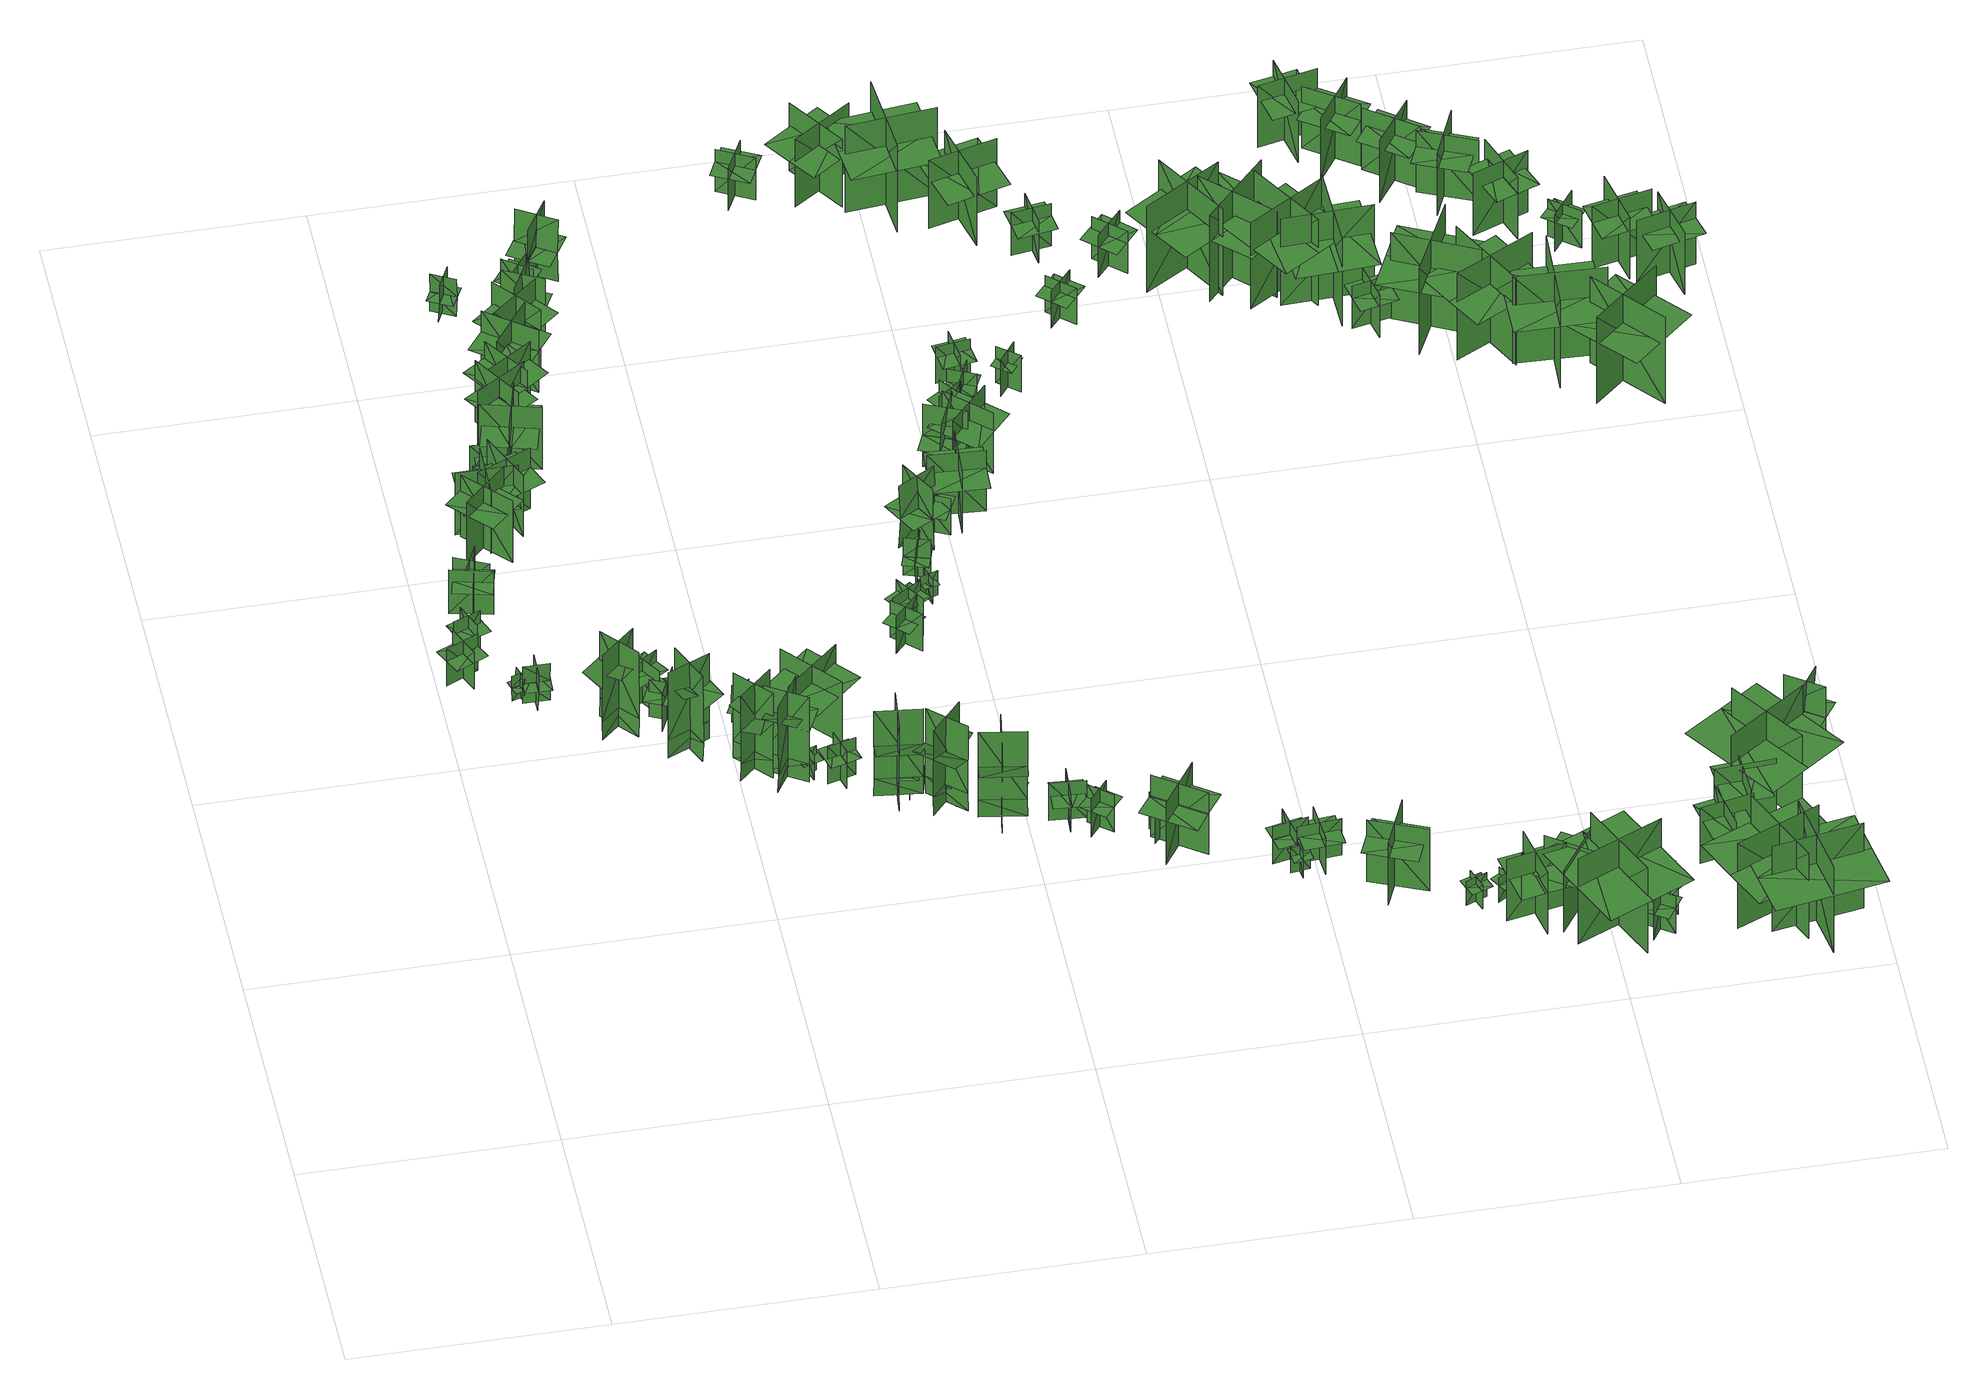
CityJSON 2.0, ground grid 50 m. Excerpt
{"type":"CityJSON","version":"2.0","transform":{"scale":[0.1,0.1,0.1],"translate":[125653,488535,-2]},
"CityObjects":{
"tree1":{"type":"SolitaryVegetationObject","geometry":[{"type":"MultiSurface","lod":"1","boundaries":[[[0,1,2]],[[0,2,3]],[[4,5,6]],[[4,6,7]],[[8,9,10]],[[8,10,11]],[[8,9,12]],[[8,12,13]]]}]},
"tree2":{"type":"SolitaryVegetationObject","geometry":[{"type":"MultiSurface","lod":"1","boundaries":[[[14,15,16]],[[14,16,17]],[[18,19,20]],[[18,20,21]],[[22,23,24]],[[22,24,25]],[[22,26,27]],[[22,27,23]]]}]},
"tree3":{"type":"SolitaryVegetationObject","geometry":[{"type":"MultiSurface","lod":"1","boundaries":[[[28,29,30]],[[28,30,31]],[[32,33,34]],[[32,34,35]],[[36,37,33]],[[36,33,32]],[[38,39,29]],[[38,29,28]],[[28,29,40]],[[28,40,41]],[[28,42,43]],[[28,43,29]]]}]},
"tree4":{"type":"SolitaryVegetationObject","geometry":[{"type":"MultiSurface","lod":"1","boundaries":[[[44,45,46]],[[44,46,47]],[[48,49,50]],[[48,50,51]],[[52,53,49]],[[52,49,48]],[[54,55,45]],[[54,45,44]],[[44,45,56]],[[44,56,57]],[[44,58,59]],[[44,59,45]]]}]},
"tree5":{"type":"SolitaryVegetationObject","geometry":[{"type":"MultiSurface","lod":"1","boundaries":[[[60,61,62]],[[60,62,63]],[[64,65,66]],[[64,66,67]],[[68,69,70]],[[68,70,71]],[[68,72,73]],[[68,73,69]]]}]},
"tree6":{"type":"SolitaryVegetationObject","geometry":[{"type":"MultiSurface","lod":"1","boundaries":[[[74,75,76]],[[74,76,77]],[[78,79,80]],[[78,80,81]],[[82,83,84]],[[82,84,85]],[[82,85,86]],[[82,86,87]]]}]},
"tree7":{"type":"SolitaryVegetationObject","geometry":[{"type":"MultiSurface","lod":"1","boundaries":[[[88,89,90]],[[88,90,91]],[[92,93,94]],[[92,94,95]],[[96,97,93]],[[96,93,92]],[[98,99,89]],[[98,89,88]],[[100,101,102]],[[100,102,103]],[[104,105,106]],[[104,106,107]]]}]},
"tree8":{"type":"SolitaryVegetationObject","geometry":[{"type":"MultiSurface","lod":"1","boundaries":[[[108,109,110]],[[108,110,111]],[[112,113,114]],[[112,114,115]],[[116,117,118]],[[116,118,119]],[[116,120,121]],[[116,121,117]]]}]},
"tree9":{"type":"SolitaryVegetationObject","geometry":[{"type":"MultiSurface","lod":"1","boundaries":[[[122,123,124]],[[122,124,125]],[[126,127,128]],[[126,128,129]],[[130,131,132]],[[130,132,133]],[[130,131,134]],[[130,134,135]]]}]},
"tree10":{"type":"SolitaryVegetationObject","geometry":[{"type":"MultiSurface","lod":"1","boundaries":[[[136,137,138]],[[136,138,139]],[[140,141,142]],[[140,142,143]],[[144,145,146]],[[144,146,147]],[[144,148,149]],[[144,149,145]]]}]},
"tree11":{"type":"SolitaryVegetationObject","geometry":[{"type":"MultiSurface","lod":"1","boundaries":[[[150,151,152]],[[150,152,153]],[[154,155,156]],[[154,156,157]],[[158,159,160]],[[158,160,161]],[[158,161,162]],[[158,162,163]]]}]},
"tree12":{"type":"SolitaryVegetationObject","geometry":[{"type":"MultiSurface","lod":"1","boundaries":[[[164,165,166]],[[164,166,167]],[[168,169,170]],[[168,170,171]],[[172,173,174]],[[172,174,175]],[[172,175,176]],[[172,176,177]]]}]},
"tree13":{"type":"SolitaryVegetationObject","geometry":[{"type":"MultiSurface","lod":"1","boundaries":[[[178,179,180]],[[178,180,181]],[[182,183,184]],[[182,184,185]],[[186,187,188]],[[186,188,189]],[[186,189,190]],[[186,190,191]]]}]},
"tree14":{"type":"SolitaryVegetationObject","geometry":[{"type":"MultiSurface","lod":"1","boundaries":[[[192,193,194]],[[192,194,195]],[[196,197,198]],[[196,198,199]],[[200,201,202]],[[200,202,203]],[[200,203,204]],[[200,204,205]]]}]},
"tree15":{"type":"SolitaryVegetationObject","geometry":[{"type":"MultiSurface","lod":"1","boundaries":[[[206,207,208]],[[206,208,209]],[[210,211,212]],[[210,212,213]],[[214,215,211]],[[214,211,210]],[[216,217,207]],[[216,207,206]],[[218,219,220]],[[218,220,221]],[[222,223,224]],[[222,224,225]]]}]},
"tree16":{"type":"SolitaryVegetationObject","geometry":[{"type":"MultiSurface","lod":"1","boundaries":[[[226,227,228]],[[226,228,229]],[[230,231,232]],[[230,232,233]],[[234,235,236]],[[234,236,237]],[[234,235,238]],[[234,238,239]]]}]},
"tree17":{"type":"SolitaryVegetationObject","geometry":[{"type":"MultiSurface","lod":"1","boundaries":[[[240,241,242]],[[240,242,243]],[[244,245,246]],[[244,246,247]],[[248,249,250]],[[248,250,251]],[[248,251,252]],[[248,252,253]]]}]},
"tree18":{"type":"SolitaryVegetationObject","geometry":[{"type":"MultiSurface","lod":"1","boundaries":[[[254,255,256]],[[254,256,257]],[[258,259,260]],[[258,260,261]],[[262,263,259]],[[262,259,258]],[[264,265,255]],[[264,255,254]],[[266,267,268]],[[266,268,269]],[[270,271,272]],[[270,272,273]]]}]},
"tree19":{"type":"SolitaryVegetationObject","geometry":[{"type":"MultiSurface","lod":"1","boundaries":[[[274,275,276]],[[274,276,277]],[[278,279,280]],[[278,280,281]],[[282,283,284]],[[282,284,285]],[[282,285,286]],[[282,286,287]]]}]},
"tree20":{"type":"SolitaryVegetationObject","geometry":[{"type":"MultiSurface","lod":"1","boundaries":[[[288,289,290]],[[288,290,291]],[[292,293,294]],[[292,294,295]],[[296,297,293]],[[296,293,292]],[[298,299,289]],[[298,289,288]],[[288,289,300]],[[288,300,301]],[[288,302,303]],[[288,303,289]]]}]},
"tree21":{"type":"SolitaryVegetationObject","geometry":[{"type":"MultiSurface","lod":"1","boundaries":[[[304,305,306]],[[304,306,307]],[[308,309,310]],[[308,310,311]],[[312,313,309]],[[312,309,308]],[[314,315,305]],[[314,305,304]],[[304,305,316]],[[304,316,317]],[[304,318,319]],[[304,319,305]]]}]},
"tree22":{"type":"SolitaryVegetationObject","geometry":[{"type":"MultiSurface","lod":"1","boundaries":[[[320,321,322]],[[320,322,323]],[[324,325,326]],[[324,326,327]],[[328,329,325]],[[328,325,324]],[[330,331,321]],[[330,321,320]],[[332,333,334]],[[332,334,335]],[[336,337,338]],[[336,338,339]]]}]},
"tree23":{"type":"SolitaryVegetationObject","geometry":[{"type":"MultiSurface","lod":"1","boundaries":[[[340,341,342]],[[340,342,343]],[[344,345,346]],[[344,346,347]],[[348,349,350]],[[348,350,351]],[[348,351,352]],[[348,352,353]]]}]},
"tree24":{"type":"SolitaryVegetationObject","geometry":[{"type":"MultiSurface","lod":"1","boundaries":[[[354,355,356]],[[354,356,357]],[[358,359,360]],[[358,360,361]],[[362,363,364]],[[362,364,365]],[[362,363,366]],[[362,366,367]]]}]},
"tree25":{"type":"SolitaryVegetationObject","geometry":[{"type":"MultiSurface","lod":"1","boundaries":[[[368,369,370]],[[368,370,371]],[[372,373,374]],[[372,374,375]],[[376,377,378]],[[376,378,379]],[[376,380,381]],[[376,381,377]]]}]},
"tree26":{"type":"SolitaryVegetationObject","geometry":[{"type":"MultiSurface","lod":"1","boundaries":[[[382,383,384]],[[382,384,385]],[[386,387,388]],[[386,388,389]],[[390,391,392]],[[390,392,393]],[[390,391,394]],[[390,394,395]]]}]},
"tree27":{"type":"SolitaryVegetationObject","geometry":[{"type":"MultiSurface","lod":"1","boundaries":[[[396,397,398]],[[396,398,399]],[[400,401,402]],[[400,402,403]],[[404,405,406]],[[404,406,407]],[[404,408,409]],[[404,409,405]]]}]},
"tree28":{"type":"SolitaryVegetationObject","geometry":[{"type":"MultiSurface","lod":"1","boundaries":[[[410,411,412]],[[410,412,413]],[[414,415,416]],[[414,416,417]],[[418,419,420]],[[418,420,421]],[[418,421,422]],[[418,422,423]]]}]},
"tree29":{"type":"SolitaryVegetationObject","geometry":[{"type":"MultiSurface","lod":"1","boundaries":[[[424,425,426]],[[424,426,427]],[[428,429,430]],[[428,430,431]],[[432,433,429]],[[432,429,428]],[[434,435,425]],[[434,425,424]],[[424,425,436]],[[424,436,437]],[[424,438,439]],[[424,439,425]]]}]},
"tree30":{"type":"SolitaryVegetationObject","geometry":[{"type":"MultiSurface","lod":"1","boundaries":[[[440,441,442]],[[440,442,443]],[[444,445,446]],[[444,446,447]],[[448,449,450]],[[448,450,451]],[[448,451,452]],[[448,452,453]]]}]},
"tree31":{"type":"SolitaryVegetationObject","geometry":[{"type":"MultiSurface","lod":"1","boundaries":[[[454,455,456]],[[454,456,457]],[[458,459,460]],[[458,460,461]],[[462,463,459]],[[462,459,458]],[[464,465,455]],[[464,455,454]],[[466,467,468]],[[466,468,469]],[[470,471,472]],[[470,472,473]]]}]},
"tree32":{"type":"SolitaryVegetationObject","geometry":[{"type":"MultiSurface","lod":"1","boundaries":[[[474,475,476]],[[474,476,477]],[[478,479,480]],[[478,480,481]],[[482,483,484]],[[482,484,485]],[[482,485,486]],[[482,486,487]]]}]},
"tree33":{"type":"SolitaryVegetationObject","geometry":[{"type":"MultiSurface","lod":"1","boundaries":[[[488,489,490]],[[488,490,491]],[[492,493,494]],[[492,494,495]],[[496,497,493]],[[496,493,492]],[[498,499,489]],[[498,489,488]],[[488,489,500]],[[488,500,501]],[[488,502,503]],[[488,503,489]]]}]},
"tree34":{"type":"SolitaryVegetationObject","geometry":[{"type":"MultiSurface","lod":"1","boundaries":[[[504,505,506]],[[504,506,507]],[[508,509,510]],[[508,510,511]],[[512,513,509]],[[512,509,508]],[[514,515,505]],[[514,505,504]],[[516,517,518]],[[516,518,519]],[[520,521,522]],[[520,522,523]]]}]},
"tree35":{"type":"SolitaryVegetationObject","geometry":[{"type":"MultiSurface","lod":"1","boundaries":[[[524,525,526]],[[524,526,527]],[[528,529,530]],[[528,530,531]],[[532,533,534]],[[532,534,535]],[[532,535,536]],[[532,536,537]]]}]},
"tree36":{"type":"SolitaryVegetationObject","geometry":[{"type":"MultiSurface","lod":"1","boundaries":[[[538,539,540]],[[538,540,541]],[[542,543,544]],[[542,544,545]],[[546,547,543]],[[546,543,542]],[[548,549,539]],[[548,539,538]],[[550,551,552]],[[550,552,553]],[[554,555,556]],[[554,556,557]]]}]},
"tree37":{"type":"SolitaryVegetationObject","geometry":[{"type":"MultiSurface","lod":"1","boundaries":[[[558,559,560]],[[558,560,561]],[[562,563,564]],[[562,564,565]],[[566,567,568]],[[566,568,569]],[[566,569,570]],[[566,570,571]]]}]},
"tree38":{"type":"SolitaryVegetationObject","geometry":[{"type":"MultiSurface","lod":"1","boundaries":[[[572,573,574]],[[572,574,575]],[[576,577,578]],[[576,578,579]],[[580,581,582]],[[580,582,583]],[[580,583,584]],[[580,584,585]]]}]},
"tree39":{"type":"SolitaryVegetationObject","geometry":[{"type":"MultiSurface","lod":"1","boundaries":[[[586,587,588]],[[586,588,589]],[[590,591,592]],[[590,592,593]],[[594,595,596]],[[594,596,597]],[[594,598,599]],[[594,599,595]]]}]},
"tree40":{"type":"SolitaryVegetationObject","geometry":[{"type":"MultiSurface","lod":"1","boundaries":[[[600,601,602]],[[600,602,603]],[[604,605,606]],[[604,606,607]],[[608,609,610]],[[608,610,611]],[[608,609,612]],[[608,612,613]]]}]},
"tree41":{"type":"SolitaryVegetationObject","geometry":[{"type":"MultiSurface","lod":"1","boundaries":[[[614,615,616]],[[614,616,617]],[[618,619,620]],[[618,620,621]],[[622,623,624]],[[622,624,625]],[[622,625,626]],[[622,626,627]]]}]},
"tree42":{"type":"SolitaryVegetationObject","geometry":[{"type":"MultiSurface","lod":"1","boundaries":[[[628,629,630]],[[628,630,631]],[[632,633,634]],[[632,634,635]],[[636,637,638]],[[636,638,639]],[[636,640,641]],[[636,641,637]]]}]},
"tree43":{"type":"SolitaryVegetationObject","geometry":[{"type":"MultiSurface","lod":"1","boundaries":[[[642,643,644]],[[642,644,645]],[[646,647,648]],[[646,648,649]],[[650,651,647]],[[650,647,646]],[[652,653,643]],[[652,643,642]],[[642,643,654]],[[642,654,655]],[[642,656,657]],[[642,657,643]]]}]},
"tree44":{"type":"SolitaryVegetationObject","geometry":[{"type":"MultiSurface","lod":"1","boundaries":[[[658,659,660]],[[658,660,661]],[[662,663,664]],[[662,664,665]],[[666,667,663]],[[666,663,662]],[[668,669,659]],[[668,659,658]],[[658,659,670]],[[658,670,671]],[[658,672,673]],[[658,673,659]]]}]},
"tree45":{"type":"SolitaryVegetationObject","geometry":[{"type":"MultiSurface","lod":"1","boundaries":[[[674,675,676]],[[674,676,677]],[[678,679,680]],[[678,680,681]],[[682,683,684]],[[682,684,685]],[[682,685,686]],[[682,686,687]]]}]},
"tree46":{"type":"SolitaryVegetationObject","geometry":[{"type":"MultiSurface","lod":"1","boundaries":[[[688,689,690]],[[688,690,691]],[[692,693,694]],[[692,694,695]],[[696,697,698]],[[696,698,699]],[[696,699,700]],[[696,700,701]]]}]},
"tree47":{"type":"SolitaryVegetationObject","geometry":[{"type":"MultiSurface","lod":"1","boundaries":[[[702,703,704]],[[702,704,705]],[[706,707,708]],[[706,708,709]],[[710,711,712]],[[710,712,713]],[[710,711,714]],[[710,714,715]]]}]},
"tree48":{"type":"SolitaryVegetationObject","geometry":[{"type":"MultiSurface","lod":"1","boundaries":[[[716,717,718]],[[716,718,719]],[[720,721,722]],[[720,722,723]],[[724,725,726]],[[724,726,727]],[[724,728,729]],[[724,729,725]]]}]},
"tree49":{"type":"SolitaryVegetationObject","geometry":[{"type":"MultiSurface","lod":"1","boundaries":[[[730,731,732]],[[730,732,733]],[[734,735,736]],[[734,736,737]],[[738,739,740]],[[738,740,741]],[[738,741,742]],[[738,742,743]]]}]},
"tree50":{"type":"SolitaryVegetationObject","geometry":[{"type":"MultiSurface","lod":"1","boundaries":[[[744,745,746]],[[744,746,747]],[[748,749,750]],[[748,750,751]],[[752,753,754]],[[752,754,755]],[[752,755,756]],[[752,756,757]]]}]},
"tree51":{"type":"SolitaryVegetationObject","geometry":[{"type":"MultiSurface","lod":"1","boundaries":[[[758,759,760]],[[758,760,761]],[[762,763,764]],[[762,764,765]],[[766,767,763]],[[766,763,762]],[[768,769,759]],[[768,759,758]],[[758,759,770]],[[758,770,771]],[[758,772,773]],[[758,773,759]]]}]},
"tree52":{"type":"SolitaryVegetationObject","geometry":[{"type":"MultiSurface","lod":"1","boundaries":[[[774,775,776]],[[774,776,777]],[[778,779,780]],[[778,780,781]],[[782,783,784]],[[782,784,785]],[[782,786,787]],[[782,787,783]]]}]},
"tree53":{"type":"SolitaryVegetationObject","geometry":[{"type":"MultiSurface","lod":"1","boundaries":[[[788,789,790]],[[788,790,791]],[[792,793,794]],[[792,794,795]],[[796,797,798]],[[796,798,799]],[[796,799,800]],[[796,800,801]]]}]},
"tree54":{"type":"SolitaryVegetationObject","geometry":[{"type":"MultiSurface","lod":"1","boundaries":[[[802,803,804]],[[802,804,805]],[[806,807,808]],[[806,808,809]],[[810,811,812]],[[810,812,813]],[[810,814,815]],[[810,815,811]]]}]},
"tree55":{"type":"SolitaryVegetationObject","geometry":[{"type":"MultiSurface","lod":"1","boundaries":[[[816,817,818]],[[816,818,819]],[[820,821,822]],[[820,822,823]],[[824,825,826]],[[824,826,827]],[[824,825,828]],[[824,828,829]]]}]},
"tree56":{"type":"SolitaryVegetationObject","geometry":[{"type":"MultiSurface","lod":"1","boundaries":[[[830,831,832]],[[830,832,833]],[[834,835,836]],[[834,836,837]],[[838,839,840]],[[838,840,841]],[[838,842,843]],[[838,843,839]]]}]},
"tree57":{"type":"SolitaryVegetationObject","geometry":[{"type":"MultiSurface","lod":"1","boundaries":[[[844,845,846]],[[844,846,847]],[[848,849,850]],[[848,850,851]],[[852,853,854]],[[852,854,855]],[[852,856,857]],[[852,857,853]]]}]},
"tree58":{"type":"SolitaryVegetationObject","geometry":[{"type":"MultiSurface","lod":"1","boundaries":[[[858,859,860]],[[858,860,861]],[[862,863,864]],[[862,864,865]],[[866,867,868]],[[866,868,869]],[[866,869,870]],[[866,870,871]]]}]},
"tree59":{"type":"SolitaryVegetationObject","geometry":[{"type":"MultiSurface","lod":"1","boundaries":[[[872,873,874]],[[872,874,875]],[[876,877,878]],[[876,878,879]],[[880,881,882]],[[880,882,883]],[[880,883,884]],[[880,884,885]]]}]},
"tree60":{"type":"SolitaryVegetationObject","geometry":[{"type":"MultiSurface","lod":"1","boundaries":[[[886,887,888]],[[886,888,889]],[[890,891,892]],[[890,892,893]],[[894,895,896]],[[894,896,897]],[[894,897,898]],[[894,898,899]]]}]},
"tree61":{"type":"SolitaryVegetationObject","geometry":[{"type":"MultiSurface","lod":"1","boundaries":[[[900,901,902]],[[900,902,903]],[[904,905,906]],[[904,906,907]],[[908,909,910]],[[908,910,911]],[[908,911,912]],[[908,912,913]]]}]},
"tree62":{"type":"SolitaryVegetationObject","geometry":[{"type":"MultiSurface","lod":"1","boundaries":[[[914,915,916]],[[914,916,917]],[[918,919,920]],[[918,920,921]],[[922,923,924]],[[922,924,925]],[[922,925,926]],[[922,926,927]]]}]},
"tree63":{"type":"SolitaryVegetationObject","geometry":[{"type":"MultiSurface","lod":"1","boundaries":[[[928,929,930]],[[928,930,931]],[[932,933,934]],[[932,934,935]],[[936,937,938]],[[936,938,939]],[[936,940,941]],[[936,941,937]]]}]},
"tree64":{"type":"SolitaryVegetationObject","geometry":[{"type":"MultiSurface","lod":"1","boundaries":[[[942,943,944]],[[942,944,945]],[[946,947,948]],[[946,948,949]],[[950,951,952]],[[950,952,953]],[[950,953,954]],[[950,954,955]]]}]},
"tree65":{"type":"SolitaryVegetationObject","geometry":[{"type":"MultiSurface","lod":"1","boundaries":[[[956,957,958]],[[956,958,959]],[[960,961,962]],[[960,962,963]],[[964,965,966]],[[964,966,967]],[[964,967,968]],[[964,968,969]]]}]},
"tree66":{"type":"SolitaryVegetationObject","geometry":[{"type":"MultiSurface","lod":"1","boundaries":[[[970,971,972]],[[970,972,973]],[[974,975,976]],[[974,976,977]],[[978,979,980]],[[978,980,981]],[[978,981,982]],[[978,982,983]]]}]},
"tree67":{"type":"SolitaryVegetationObject","geometry":[{"type":"MultiSurface","lod":"1","boundaries":[[[984,985,986]],[[984,986,987]],[[988,989,990]],[[988,990,991]],[[992,993,994]],[[992,994,995]],[[992,995,996]],[[992,996,997]]]}]},
"tree68":{"type":"SolitaryVegetationObject","geometry":[{"type":"MultiSurface","lod":"1","boundaries":[[[998,999,1000]],[[998,1000,1001]],[[1002,1003,1004]],[[1002,1004,1005]],[[1006,1007,1008]],[[1006,1008,1009]],[[1006,1009,1010]],[[1006,1010,1011]]]}]},
"tree69":{"type":"SolitaryVegetationObject","geometry":[{"type":"MultiSurface","lod":"1","boundaries":[[[1012,1013,1014]],[[1012,1014,1015]],[[1016,1017,1018]],[[1016,1018,1019]],[[1020,1021,1022]],[[1020,1022,1023]],[[1020,1023,1024]],[[1020,1024,1025]]]}]},
"tree70":{"type":"SolitaryVegetationObject","geometry":[{"type":"MultiSurface","lod":"1","boundaries":[[[1026,1027,1028]],[[1026,1028,1029]],[[1030,1031,1032]],[[1030,1032,1033]],[[1034,1035,1036]],[[1034,1036,1037]],[[1034,1035,1038]],[[1034,1038,1039]]]}]},
"tree71":{"type":"SolitaryVegetationObject","geometry":[{"type":"MultiSurface","lod":"1","boundaries":[[[1040,1041,1042]],[[1040,1042,1043]],[[1044,1045,1046]],[[1044,1046,1047]],[[1048,1049,1050]],[[1048,1050,1051]],[[1048,1051,1052]],[[1048,1052,1053]]]}]},
"tree72":{"type":"SolitaryVegetationObject","geometry":[{"type":"MultiSurface","lod":"1","boundaries":[[[1054,1055,1056]],[[1054,1056,1057]],[[1058,1059,1060]],[[1058,1060,1061]],[[1062,1063,1064]],[[1062,1064,1065]],[[1062,1066,1067]],[[1062,1067,1063]]]}]},
"tree73":{"type":"SolitaryVegetationObject","geometry":[{"type":"MultiSurface","lod":"1","boundaries":[[[1068,1069,1070]],[[1068,1070,1071]],[[1072,1073,1074]],[[1072,1074,1075]],[[1076,1077,1078]],[[1076,1078,1079]],[[1076,1079,1080]],[[1076,1080,1081]]]}]},
"tree74":{"type":"SolitaryVegetationObject","geometry":[{"type":"MultiSurface","lod":"1","boundaries":[[[1082,1083,1084]],[[1082,1084,1085]],[[1086,1087,1088]],[[1086,1088,1089]],[[1090,1091,1092]],[[1090,1092,1093]],[[1090,1093,1094]],[[1090,1094,1095]]]}]},
"tree75":{"type":"SolitaryVegetationObject","geometry":[{"type":"MultiSurface","lod":"1","boundaries":[[[1096,1097,1098]],[[1096,1098,1099]],[[1100,1101,1102]],[[1100,1102,1103]],[[1104,1105,1106]],[[1104,1106,1107]],[[1104,1108,1109]],[[1104,1109,1105]]]}]},
"tree76":{"type":"SolitaryVegetationObject","geometry":[{"type":"MultiSurface","lod":"1","boundaries":[[[1110,1111,1112]],[[1110,1112,1113]],[[1114,1115,1116]],[[1114,1116,1117]],[[1118,1119,1120]],[[1118,1120,1121]],[[1118,1122,1123]],[[1118,1123,1119]]]}]},
"tree77":{"type":"SolitaryVegetationObject","geometry":[{"type":"MultiSurface","lod":"1","boundaries":[[[1124,1125,1126]],[[1124,1126,1127]],[[1128,1129,1130]],[[1128,1130,1131]],[[1132,1133,1134]],[[1132,1134,1135]],[[1132,1135,1136]],[[1132,1136,1137]]]}]},
"tree78":{"type":"SolitaryVegetationObject","geometry":[{"type":"MultiSurface","lod":"1","boundaries":[[[1138,1139,1140]],[[1138,1140,1141]],[[1142,1143,1144]],[[1142,1144,1145]],[[1146,1147,1148]],[[1146,1148,1149]],[[1146,1149,1150]],[[1146,1150,1151]]]}]},
"tree79":{"type":"SolitaryVegetationObject","geometry":[{"type":"MultiSurface","lod":"1","boundaries":[[[1152,1153,1154]],[[1152,1154,1155]],[[1156,1157,1158]],[[1156,1158,1159]],[[1160,1161,1162]],[[1160,1162,1163]],[[1160,1163,1164]],[[1160,1164,1165]]]}]},
"tree80":{"type":"SolitaryVegetationObject","geometry":[{"type":"MultiSurface","lod":"1","boundaries":[[[1166,1167,1168]],[[1166,1168,1169]],[[1170,1171,1172]],[[1170,1172,1173]],[[1174,1175,1176]],[[1174,1176,1177]],[[1174,1178,1179]],[[1174,1179,1175]]]}]},
"tree81":{"type":"SolitaryVegetationObject","geometry":[{"type":"MultiSurface","lod":"1","boundaries":[[[1180,1181,1182]],[[1180,1182,1183]],[[1184,1185,1186]],[[1184,1186,1187]],[[1188,1189,1190]],[[1188,1190,1191]],[[1188,1191,1192]],[[1188,1192,1193]]]}]},
"tree82":{"type":"SolitaryVegetationObject","geometry":[{"type":"MultiSurface","lod":"1","boundaries":[[[1194,1195,1196]],[[1194,1196,1197]],[[1198,1199,1200]],[[1198,1200,1201]],[[1202,1203,1204]],[[1202,1204,1205]],[[1202,1205,1206]],[[1202,1206,1207]]]}]},
"tree83":{"type":"SolitaryVegetationObject","geometry":[{"type":"MultiSurface","lod":"1","boundaries":[[[1208,1209,1210]],[[1208,1210,1211]],[[1212,1213,1214]],[[1212,1214,1215]],[[1216,1217,1218]],[[1216,1218,1219]],[[1216,1219,1220]],[[1216,1220,1221]]]}]},
"tree84":{"type":"SolitaryVegetationObject","geometry":[{"type":"MultiSurface","lod":"1","boundaries":[[[1222,1223,1224]],[[1222,1224,1225]],[[1226,1227,1228]],[[1226,1228,1229]],[[1230,1231,1232]],[[1230,1232,1233]],[[1230,1234,1235]],[[1230,1235,1231]]]}]},
"tree85":{"type":"SolitaryVegetationObject","geometry":[{"type":"MultiSurface","lod":"1","boundaries":[[[1236,1237,1238]],[[1236,1238,1239]],[[1240,1241,1242]],[[1240,1242,1243]],[[1244,1245,1246]],[[1244,1246,1247]],[[1244,1247,1248]],[[1244,1248,1249]]]}]},
"tree86":{"type":"SolitaryVegetationObject","geometry":[{"type":"MultiSurface","lod":"1","boundaries":[[[1250,1251,1252]],[[1250,1252,1253]],[[1254,1255,1256]],[[1254,1256,1257]],[[1258,1259,1260]],[[1258,1260,1261]],[[1258,1261,1262]],[[1258,1262,1263]]]}]},
"tree87":{"type":"SolitaryVegetationObject","geometry":[{"type":"MultiSurface","lod":"1","boundaries":[[[1264,1265,1266]],[[1264,1266,1267]],[[1268,1269,1270]],[[1268,1270,1271]],[[1272,1273,1274]],[[1272,1274,1275]],[[1272,1276,1277]],[[1272,1277,1273]]]}]},
"tree88":{"type":"SolitaryVegetationObject","geometry":[{"type":"MultiSurface","lod":"1","boundaries":[[[1278,1279,1280]],[[1278,1280,1281]],[[1282,1283,1284]],[[1282,1284,1285]],[[1286,1287,1283]],[[1286,1283,1282]],[[1288,1289,1279]],[[1288,1279,1278]],[[1290,1291,1292]],[[1290,1292,1293]],[[1294,1295,1296]],[[1294,1296,1297]]]}]},
"tree89":{"type":"SolitaryVegetationObject","geometry":[{"type":"MultiSurface","lod":"1","boundaries":[[[1298,1299,1300]],[[1298,1300,1301]],[[1302,1303,1304]],[[1302,1304,1305]],[[1306,1307,1308]],[[1306,1308,1309]],[[1306,1310,1311]],[[1306,1311,1307]]]}]},
"tree90":{"type":"SolitaryVegetationObject","geometry":[{"type":"MultiSurface","lod":"1","boundaries":[[[1312,1313,1314]],[[1312,1314,1315]],[[1316,1317,1318]],[[1316,1318,1319]],[[1320,1321,1322]],[[1320,1322,1323]],[[1320,1323,1324]],[[1320,1324,1325]]]}]},
"tree91":{"type":"SolitaryVegetationObject","geometry":[{"type":"MultiSurface","lod":"1","boundaries":[[[1326,1327,1328]],[[1326,1328,1329]],[[1330,1331,1332]],[[1330,1332,1333]],[[1334,1335,1336]],[[1334,1336,1337]],[[1334,1338,1339]],[[1334,1339,1335]]]}]},
"tree92":{"type":"SolitaryVegetationObject","geometry":[{"type":"MultiSurface","lod":"1","boundaries":[[[1340,1341,1342]],[[1340,1342,1343]],[[1344,1345,1346]],[[1344,1346,1347]],[[1348,1349,1350]],[[1348,1350,1351]],[[1348,1351,1352]],[[1348,1352,1353]]]}]},
"tree93":{"type":"SolitaryVegetationObject","geometry":[{"type":"MultiSurface","lod":"1","boundaries":[[[1354,1355,1356]],[[1354,1356,1357]],[[1358,1359,1360]],[[1358,1360,1361]],[[1362,1363,1359]],[[1362,1359,1358]],[[1364,1365,1355]],[[1364,1355,1354]],[[1354,1355,1366]],[[1354,1366,1367]],[[1354,1368,1369]],[[1354,1369,1355]]]}]},
"tree94":{"type":"SolitaryVegetationObject","geometry":[{"type":"MultiSurface","lod":"1","boundaries":[[[1370,1371,1372]],[[1370,1372,1373]],[[1374,1375,1376]],[[1374,1376,1377]],[[1378,1379,1380]],[[1378,1380,1381]],[[1378,1382,1383]],[[1378,1383,1379]]]}]},
"tree95":{"type":"SolitaryVegetationObject","geometry":[{"type":"MultiSurface","lod":"1","boundaries":[[[1384,1385,1386]],[[1384,1386,1387]],[[1388,1389,1390]],[[1388,1390,1391]],[[1392,1393,1394]],[[1392,1394,1395]],[[1392,1395,1396]],[[1392,1396,1397]]]}]},
"tree96":{"type":"SolitaryVegetationObject","geometry":[{"type":"MultiSurface","lod":"1","boundaries":[[[1398,1399,1400]],[[1398,1400,1401]],[[1402,1403,1404]],[[1402,1404,1405]],[[1406,1407,1408]],[[1406,1408,1409]],[[1406,1410,1411]],[[1406,1411,1407]]]}]},
"tree97":{"type":"SolitaryVegetationObject","geometry":[{"type":"MultiSurface","lod":"1","boundaries":[[[1412,1413,1414]],[[1412,1414,1415]],[[1416,1417,1418]],[[1416,1418,1419]],[[1420,1421,1422]],[[1420,1422,1423]],[[1420,1423,1424]],[[1420,1424,1425]]]}]},
"tree98":{"type":"SolitaryVegetationObject","geometry":[{"type":"MultiSurface","lod":"1","boundaries":[[[1426,1427,1428]],[[1426,1428,1429]],[[1430,1431,1432]],[[1430,1432,1433]],[[1434,1435,1436]],[[1434,1436,1437]],[[1434,1438,1439]],[[1434,1439,1435]]]}]},
"tree99":{"type":"SolitaryVegetationObject","geometry":[{"type":"MultiSurface","lod":"1","boundaries":[[[1440,1441,1442]],[[1440,1442,1443]],[[1444,1445,1446]],[[1444,1446,1447]],[[1448,1449,1450]],[[1448,1450,1451]],[[1448,1452,1453]],[[1448,1453,1449]]]}]},
"tree100":{"type":"SolitaryVegetationObject","geometry":[{"type":"MultiSurface","lod":"1","boundaries":[[[1454,1455,1456]],[[1454,1456,1457]],[[1458,1459,1460]],[[1458,1460,1461]],[[1462,1463,1464]],[[1462,1464,1465]],[[1462,1466,1467]],[[1462,1467,1463]]]}]},
"tree101":{"type":"SolitaryVegetationObject","geometry":[{"type":"MultiSurface","lod":"1","boundaries":[[[1468,1469,1470]],[[1468,1470,1471]],[[1472,1473,1474]],[[1472,1474,1475]],[[1476,1477,1478]],[[1476,1478,1479]],[[1476,1480,1481]],[[1476,1481,1477]]]}]}
},
"vertices":[
[79,1236,23],[15,1207,23],[15,1207,117],[79,1236,117],[35,1253,23],[63,1189,23],[63,1189,117],[35,1253,117],[78,1238,86],[14,1209,86],[29,1177,86],[93,1206,86],[2,1235,86],[67,1264,86],
[41,1271,26],[94,1292,26],[94,1292,121],[41,1271,121],[81,1254,26],[60,1307,26],[60,1307,121],[81,1254,121],[81,1254,90],[60,1307,90],[31,1295,90],[53,1242,90],[110,1265,90],[89,1318,90],
[124,1141,59],[157,1151,59],[151,1168,59],[119,1158,59],[135,1162,59],[145,1130,59],[147,1130,90],[137,1163,90],[137,1163,28],[147,1130,28],[125,1140,28],[157,1150,28],[157,1151,90],[124,1141,90],[130,1125,59],[162,1135,59],
[169,1157,75],[168,1106,75],[194,1105,75],[196,1156,75],[194,1132,75],[143,1133,75],[143,1130,121],[194,1129,121],[194,1129,28],[143,1130,28],[167,1157,28],[166,1106,28],[168,1106,121],[169,1157,121],[144,1158,75],[142,1107,75],
[55,1395,24],[135,1376,24],[135,1376,134],[55,1395,134],[90,1339,24],[108,1420,24],[108,1420,134],[90,1339,134],[62,1393,106],[135,1376,106],[143,1408,106],[69,1425,106],[54,1361,106],[128,1344,106],
[71,1440,28],[134,1410,28],[134,1410,121],[71,1440,121],[86,1398,28],[86,1398,121],[116,1461,121],[116,1461,28],[86,1398,91],[113,1386,91],[136,1436,91],[110,1449,91],[84,1461,91],[60,1410,91],
[268,1008,73],[336,1068,73],[337,1067,243],[269,1007,243],[337,1004,73],[277,1072,73],[276,1071,243],[336,1003,243],[336,1003,28],[276,1071,28],[269,1007,28],[337,1067,28],[269,1008,156],[337,1068,156],[306,1102,172],[238,1042,172],[328,1059,183],[277,1014,183],[300,988,192],[350,1034,192],
[196,1508,22],[115,1594,22],[115,1594,178],[196,1508,178],[198,1601,22],[112,1520,22],[112,1520,178],[198,1601,178],[189,1515,138],[115,1594,138],[81,1562,138],[155,1483,138],[223,1547,138],[149,1626,138],
[163,1656,22],[162,1538,22],[162,1538,179],[163,1656,179],[106,1599,22],[224,1599,22],[224,1599,179],[106,1599,179],[159,1656,126],[159,1538,126],[218,1538,126],[218,1656,126],[111,1538,126],[111,1656,126],
[320,1069,26],[389,1113,26],[389,1113,136],[320,1069,136],[384,1055,26],[339,1125,26],[339,1125,136],[384,1055,136],[326,1073,107],[389,1113,107],[372,1141,107],[308,1100,107],[343,1045,107],[407,1086,107],
[221,1675,26],[152,1671,26],[152,1671,119],[221,1675,119],[188,1705,26],[188,1705,119],[192,1635,119],[192,1635,26],[188,1705,90],[159,1703,90],[162,1647,90],[191,1649,90],[220,1651,90],[217,1706,90],
[227,1569,25],[180,1676,25],[180,1676,180],[227,1569,180],[254,1639,25],[254,1639,180],[147,1592,180],[147,1592,25],[254,1639,131],[234,1683,131],[149,1646,131],[169,1601,131],[188,1557,131],[273,1594,131],
[227,1724,26],[157,1727,26],[157,1727,119],[227,1724,119],[197,1757,26],[197,1757,119],[194,1687,119],[194,1687,26],[197,1757,89],[168,1758,89],[165,1703,89],[194,1701,89],[223,1700,89],[226,1756,89],
[433,1023,26],[365,1055,26],[365,1055,120],[433,1023,120],[413,1079,26],[381,1011,26],[381,1011,120],[413,1079,120],[431,1030,90],[446,1061,90],[377,1093,90],[363,1061,90],[348,1029,90],[417,998,90],
[404,1002,72],[441,919,72],[439,918,243],[403,1002,243],[379,938,73],[462,975,73],[462,975,243],[379,939,243],[379,939,27],[462,975,27],[403,1002,27],[439,918,27],[403,1002,155],[440,919,155],[482,937,172],[446,1020,172],[435,930,182],[407,992,182],[376,978,192],[403,916,192],
[226,1699,24],[256,1813,24],[256,1813,181],[226,1699,181],[295,1739,24],[182,1769,24],[182,1769,181],[295,1739,181],[230,1698,128],[260,1812,128],[203,1827,128],[173,1713,128],[306,1799,128],[276,1686,128],
[187,1803,26],[285,1865,26],[285,1865,181],[187,1803,181],[260,1787,26],[260,1787,181],[198,1885,181],[198,1885,26],[260,1787,132],[301,1812,132],[251,1891,132],[210,1865,132],[169,1839,132],[219,1761,132],
[565,915,70],[499,854,70],[498,855,240],[564,916,240],[496,918,70],[558,852,70],[559,852,240],[497,919,240],[497,919,25],[559,852,25],[564,916,25],[498,855,25],[564,916,153],[498,854,153],[529,820,170],[596,882,170],[507,863,180],[556,909,180],[533,934,189],[483,888,189],
[215,1859,23],[307,1920,23],[307,1920,177],[215,1859,177],[287,1844,23],[225,1936,23],[225,1936,177],[287,1844,177],[287,1844,134],[333,1875,134],[271,1967,134],[225,1936,134],[179,1905,134],[241,1813,134],
[522,978,71],[546,1024,71],[522,1036,71],[499,990,71],[511,1012,71],[556,988,71],[558,991,117],[512,1014,117],[512,1014,24],[558,991,24],[524,977,24],[548,1023,24],[546,1024,117],[522,978,117],[545,967,71],[569,1012,71],
[206,2204,71],[183,2158,71],[206,2146,71],[230,2192,71],[218,2170,71],[172,2193,71],[171,2191,118],[216,2168,118],[216,2168,24],[171,2191,24],[204,2205,24],[181,2159,24],[183,2158,118],[206,2204,118],[183,2215,71],[160,2170,71],
[545,879,69],[622,831,69],[622,830,239],[545,878,239],[561,812,69],[608,889,69],[608,890,239],[560,813,239],[560,813,24],[608,890,24],[545,878,24],[622,830,24],[545,878,152],[622,830,152],[646,870,168],[569,917,168],[611,837,179],[553,872,179],[535,843,188],[593,808,188],
[538,942,23],[601,964,23],[601,964,115],[538,942,115],[578,923,23],[556,985,23],[556,985,115],[578,923,115],[578,923,89],[609,934,89],[587,997,89],[556,985,89],[524,974,89],[547,912,89],
[328,1943,22],[234,2014,22],[234,2014,179],[328,1943,179],[317,2022,22],[246,1928,22],[246,1928,179],[317,2022,179],[330,1946,127],[237,2017,127],[201,1970,127],[295,1899,127],[265,2055,127],[359,1984,127],
[605,847,23],[641,860,23],[641,860,86],[605,847,86],[632,835,23],[619,870,23],[619,870,86],[632,835,86],[632,835,65],[619,870,65],[600,864,65],[612,828,65],[651,841,65],[639,877,65],
[347,2079,22],[256,2004,22],[256,2004,179],[347,2079,179],[267,2086,22],[342,1996,22],[342,1996,179],[267,2086,179],[344,2082,127],[254,2007,127],[291,1961,127],[382,2036,127],[223,2043,127],[314,2118,127],
[709,833,25],[654,818,25],[654,818,119],[709,833,119],[671,854,25],[686,799,25],[686,799,119],[671,854,119],[671,854,89],[686,799,89],[716,808,89],[701,863,89],[641,846,89],[656,791,89],
[605,1024,28],[700,917,28],[700,917,183],[605,1024,183],[600,922,28],[707,1017,28],[707,1017,183],[600,922,183],[605,926,140],[646,879,140],[744,967,140],[703,1014,140],[661,1060,140],[563,972,140],
[365,2075,102],[289,2114,102],[269,2075,103],[344,2036,103],[309,2056,102],[348,2131,102],[344,2134,180],[304,2059,180],[304,2059,24],[344,2134,24],[366,2078,24],[291,2117,24],[289,2114,180],[365,2075,180],[385,2113,102],[309,2152,102],
[360,2168,25],[307,2207,25],[307,2207,117],[360,2168,117],[354,2211,25],[314,2158,25],[314,2158,117],[354,2211,117],[354,2211,91],[327,2231,91],[288,2178,91],[314,2158,91],[341,2138,91],[381,2192,91],
[821,756,72],[731,766,72],[731,768,242],[821,758,242],[778,810,72],[768,720,72],[769,720,242],[779,810,242],[779,810,27],[769,720,27],[821,758,27],[731,768,27],[821,757,155],[731,767,155],[726,721,172],[816,711,172],[743,766,182],[811,759,182],[815,793,191],[747,800,191],
[802,790,29],[794,744,29],[794,744,91],[802,790,91],[778,773,29],[778,773,91],[824,765,91],[824,765,29],[778,773,71],[775,754,71],[811,748,71],[814,767,71],[818,786,71],[781,792,71],
[357,2206,103],[402,2278,103],[364,2301,103],[320,2229,103],[343,2263,103],[415,2218,103],[418,2223,181],[345,2267,181],[345,2267,25],[418,2223,25],[360,2204,25],[405,2276,25],[402,2278,181],[357,2206,181],[394,2183,103],[439,2256,103],
[893,695,73],[825,756,73],[826,757,243],[894,696,243],[889,764,73],[829,697,73],[829,696,243],[890,763,243],[890,763,28],[829,696,28],[894,696,28],[826,757,28],[893,696,156],[826,757,156],[795,723,172],[862,662,172],[835,749,183],[886,703,183],[909,729,192],[858,774,192],
[877,748,28],[875,712,28],[875,712,90],[877,748,90],[859,732,28],[859,732,90],[895,730,90],[895,730,28],[860,732,70],[859,717,70],[888,716,70],[889,731,70],[890,746,70],[861,747,70],
[998,662,72],[909,676,72],[909,678,242],[999,663,242],[959,717,72],[944,628,72],[945,628,242],[959,717,242],[959,717,27],[945,628,27],[999,663,27],[909,678,27],[999,662,155],[909,677,155],[902,631,172],[991,617,172],[921,675,182],[989,665,182],[994,699,191],[927,709,191],
[959,705,29],[997,682,29],[997,682,90],[959,705,90],[966,676,29],[989,714,29],[989,714,90],[966,676,90],[966,676,73],[985,665,73],[1008,703,73],[989,714,73],[970,726,73],[947,688,73],
[840,1177,28],[891,1129,28],[891,1129,121],[840,1177,121],[842,1132,28],[842,1132,121],[890,1183,121],[890,1183,28],[842,1132,91],[863,1112,91],[901,1153,91],[880,1173,91],[859,1193,91],[821,1152,91],
[845,1181,27],[904,1220,27],[904,1220,121],[845,1181,121],[900,1170,27],[861,1229,27],[861,1229,121],[900,1170,121],[850,1185,96],[904,1220,96],[889,1243,96],[835,1208,96],[865,1161,96],[920,1197,96],
[1069,606,28],[1073,677,28],[1073,677,122],[1069,606,122],[1105,638,28],[1034,643,28],[1034,643,122],[1105,638,122],[1071,606,90],[1075,677,90],[1040,679,90],[1036,608,90],[1104,675,90],[1099,604,90],
[911,1258,30],[946,1268,30],[946,1268,92],[911,1258,92],[932,1246,30],[932,1246,92],[922,1281,92],[922,1281,30],[931,1248,72],[946,1251,72],[938,1279,72],[924,1275,72],[909,1272,72],[917,1244,72],
[1103,586,28],[1140,630,28],[1140,630,123],[1103,586,123],[1147,590,28],[1103,626,28],[1103,626,123],[1147,590,123],[1147,590,92],[1103,626,92],[1083,602,92],[1127,566,92],[1167,614,92],[1123,650,92],
[894,1333,77],[942,1318,77],[950,1343,78],[902,1359,78],[925,1350,77],[909,1302,77],[912,1301,124],[928,1349,124],[928,1349,31],[912,1301,31],[893,1332,31],[942,1316,31],[942,1318,124],[894,1333,124],[886,1309,78],[934,1293,78],
[959,1388,106],[917,1462,106],[879,1440,106],[920,1366,106],[902,1402,106],[976,1444,106],[973,1448,184],[899,1407,184],[899,1407,28],[973,1448,28],[962,1389,28],[920,1463,28],[917,1462,184],[959,1388,184],[996,1408,106],[955,1483,106],
[958,1408,28],[986,1468,28],[986,1468,121],[958,1408,121],[1000,1423,28],[940,1451,28],[940,1451,121],[1000,1423,121],[1000,1423,95],[1014,1453,95],[954,1481,95],[940,1451,95],[925,1421,95],[985,1393,95],
[1253,551,29],[1212,586,29],[1212,586,122],[1253,551,122],[1250,587,29],[1250,587,122],[1215,546,122],[1215,546,29],[1249,585,92],[1232,600,92],[1204,567,92],[1221,552,92],[1238,538,92],[1266,571,92],
[1211,569,25],[1307,502,25],[1307,502,182],[1211,569,182],[1225,491,25],[1292,587,25],[1292,587,182],[1225,491,182],[1209,566,130],[1305,499,130],[1339,547,130],[1242,615,130],[1278,460,130],[1181,527,130],
[1005,1549,29],[995,1512,29],[995,1512,92],[1005,1549,92],[980,1535,29],[1016,1524,29],[1016,1524,92],[980,1535,92],[980,1535,71],[1016,1524,71],[1022,1544,71],[985,1555,71],[974,1515,71],[1011,1504,71],
[1021,1424,28],[1028,1535,28],[1028,1535,182],[1021,1424,182],[1076,1473,28],[966,1480,28],[966,1480,182],[1076,1473,182],[1076,1473,138],[1080,1528,138],[970,1535,138],[966,1480,138],[963,1424,138],[1073,1417,138],
[792,2399,44],[756,2330,44],[756,2330,151],[792,2399,151],[742,2384,44],[811,2348,44],[811,2348,151],[742,2384,151],[742,2384,121],[725,2349,121],[794,2314,121],[811,2348,121],[829,2383,121],[760,2418,121],
[984,1615,105],[1062,1582,105],[1079,1623,105],[1001,1656,105],[1038,1638,105],[1005,1560,105],[1009,1558,183],[1043,1636,183],[1043,1636,27],[1009,1558,27],[983,1612,27],[1061,1579,27],[1062,1582,183],[984,1615,183],[967,1576,105],[1045,1543,105],
[1033,1572,30],[1052,1539,30],[1052,1539,93],[1033,1572,93],[1026,1544,30],[1059,1563,30],[1059,1563,93],[1026,1544,93],[1026,1544,72],[1059,1563,72],[1048,1581,72],[1015,1562,72],[1036,1526,72],[1069,1545,72],
[1107,1570,27],[1026,1645,27],[1026,1645,181],[1107,1570,181],[1105,1644,27],[1030,1562,27],[1030,1562,181],[1105,1644,181],[1105,1644,137],[1064,1681,137],[989,1600,137],[1030,1562,137],[1071,1525,137],[1145,1606,137],
[1037,1734,28],[1070,1688,28],[1070,1688,123],[1037,1734,123],[1029,1691,28],[1076,1724,28],[1076,1724,123],[1029,1691,123],[1029,1691,92],[1076,1724,92],[1058,1749,92],[1012,1717,92],[1047,1666,92],[1094,1698,92],
[1418,456,25],[1487,470,25],[1487,470,119],[1418,456,119],[1458,430,25],[1444,499,25],[1444,499,119],[1458,430,119],[1419,454,88],[1488,468,88],[1480,503,88],[1411,488,88],[1493,440,88],[1424,426,88],
[1466,406,27],[1460,443,27],[1460,443,90],[1466,406,90],[1483,429,27],[1446,424,27],[1446,424,90],[1483,429,90],[1483,429,70],[1446,424,70],[1449,403,70],[1486,409,70],[1480,450,70],[1443,444,70],
[1097,1775,29],[1074,1723,29],[1074,1723,124],[1097,1775,124],[1056,1759,29],[1108,1736,29],[1108,1736,124],[1056,1759,124],[1056,1759,93],[1108,1736,93],[1121,1764,93],[1069,1788,93],[1044,1731,93],[1096,1708,93],
[1114,1833,28],[1048,1823,28],[1048,1823,121],[1114,1833,121],[1078,1859,28],[1088,1793,28],[1088,1793,121],[1078,1859,121],[1078,1859,95],[1046,1854,95],[1055,1789,95],[1088,1793,95],[1121,1798,95],[1111,1864,95],
[994,2393,44],[879,2316,44],[879,2316,216],[994,2393,216],[886,2414,44],[964,2300,44],[964,2300,216],[886,2414,216],[981,2397,161],[945,2449,161],[832,2370,161],[868,2317,161],[905,2265,161],[1018,2344,161],
[1501,494,26],[1508,409,26],[1508,409,119],[1501,494,119],[1462,447,26],[1547,454,26],[1547,454,119],[1462,447,119],[1465,448,93],[1468,410,93],[1547,416,93],[1544,453,93],[1541,491,93],[1462,485,93],
[1191,1807,31],[1158,1764,31],[1158,1764,123],[1191,1807,123],[1156,1802,31],[1156,1802,123],[1198,1769,123],[1198,1769,31],[1157,1801,94],[1143,1783,94],[1177,1756,94],[1191,1774,94],[1205,1792,94],[1171,1819,94],
[1142,2303,43],[967,2286,43],[967,2286,263],[1142,2303,263],[1035,2392,43],[1051,2217,43],[1051,2217,263],[1035,2392,263],[1130,2314,192],[1121,2395,192],[946,2376,192],[955,2295,192],[964,2214,192],[1139,2233,192],
[1688,331,25],[1579,378,25],[1579,378,181],[1688,331,181],[1653,418,25],[1606,309,25],[1606,309,181],[1653,418,181],[1678,335,141],[1579,378,141],[1561,335,141],[1660,292,141],[1697,378,141],[1598,421,141],
[1188,2158,40],[1154,2292,40],[1154,2292,212],[1188,2158,212],[1244,2253,40],[1110,2219,40],[1110,2219,212],[1244,2253,212],[1195,2169,156],[1257,2186,156],[1221,2319,156],[1159,2303,156],[1097,2286,156],[1134,2152,156],
[1759,305,28],[1774,263,28],[1774,263,89],[1759,305,89],[1746,278,28],[1788,294,28],[1788,294,89],[1746,278,89],[1746,278,72],[1754,257,72],[1796,273,72],[1788,294,72],[1780,314,72],[1739,299,72],
[1281,1971,30],[1332,1927,30],[1332,1927,122],[1281,1971,122],[1284,1927,30],[1328,1977,30],[1328,1977,122],[1284,1927,122],[1284,1927,96],[1309,1905,96],[1353,1955,96],[1328,1977,96],[1303,1999,96],[1259,1948,96],
[1813,303,28],[1837,265,28],[1837,265,90],[1813,303,90],[1806,274,28],[1844,298,28],[1844,298,90],[1806,274,90],[1806,274,72],[1818,255,72],[1856,279,72],[1844,298,72],[1832,316,72],[1795,293,72],
[1291,2088,42],[1279,2164,42],[1279,2164,150],[1291,2088,150],[1322,2129,42],[1245,2117,42],[1245,2117,150],[1322,2129,150],[1322,2129,119],[1316,2167,119],[1239,2156,119],[1245,2117,119],[1251,2079,119],[1328,2091,119],
[1854,292,28],[1847,248,28],[1847,248,90],[1854,292,90],[1830,275,28],[1874,268,28],[1874,268,90],[1830,275,90],[1830,275,72],[1827,253,72],[1871,246,72],[1874,268,72],[1877,290,72],[1833,296,72],
[1856,294,24],[1880,179,24],[1880,179,181],[1856,294,181],[1812,227,24],[1928,250,24],[1928,250,181],[1812,227,181],[1853,293,129],[1876,178,129],[1934,189,129],[1910,305,129],[1829,168,129],[1806,284,129],
[1993,298,23],[1910,180,23],[1910,180,178],[1993,298,178],[1892,279,23],[2009,197,23],[2009,197,178],[1892,279,178],[1897,276,135],[1861,224,135],[1969,149,135],[2005,200,135],[2041,251,135],[1933,327,135],
[1966,179,25],[1968,217,25],[1968,217,89],[1966,179,89],[1987,198,25],[1949,201,25],[1949,201,89],[1987,198,89],[1987,198,68],[1949,201,68],[1948,180,68],[1986,178,68],[1989,219,68],[1951,222,68],
[1389,2083,41],[1447,2031,41],[1447,2031,148],[1389,2083,148],[1392,2031,41],[1443,2089,41],[1443,2089,148],[1392,2031,148],[1392,2031,118],[1421,2005,118],[1472,2063,118],[1443,2089,118],[1414,2115,118],[1363,2057,118],
[1930,143,23],[1930,143,240],[2100,220,240],[2100,220,23],[1976,260,23],[1976,260,240],[2051,96,240],[2051,96,23],[1965,285,170],[1880,247,170],[1972,42,170],[2058,81,170],[2143,120,170],[2050,324,170],
[2069,129,22],[2100,177,22],[2100,177,117],[2069,129,117],[2112,139,22],[2064,170,22],[2064,170,117],[2112,139,117],[2112,139,86],[2064,170,86],[2047,143,86],[2095,113,86],[2129,165,86],[2081,196,86],
[2125,184,25],[2089,228,25],[2089,228,120],[2125,184,120],[2129,227,25],[2085,191,25],[2085,191,120],[2129,227,120],[2129,227,89],[2085,191,89],[2105,167,89],[2149,203,89],[2110,251,89],[2066,215,89],
[1474,1986,30],[1625,2078,30],[1625,2078,249],[1474,1986,249],[1610,1953,30],[1519,2104,30],[1519,2104,249],[1610,1953,249],[1490,1981,179],[1533,1912,179],[1682,2006,179],[1639,2075,179],[1596,2144,179],[1447,2050,179],
[1707,1929,29],[1580,2051,29],[1580,2051,248],[1707,1929,248],[1704,2069,29],[1583,1942,29],[1583,1942,248],[1704,2069,248],[1708,1946,178],[1763,2005,178],[1634,2125,178],[1579,2065,178],[1524,2005,178],[1653,1886,178],
[1684,2031,42],[1775,1881,42],[1775,1881,261],[1684,2031,261],[1651,1895,42],[1801,1987,42],[1801,1987,261],[1651,1895,261],[1679,2016,190],[1610,1972,190],[1704,1823,190],[1773,1866,190],[1842,1910,190],[1748,2059,190],
[2248,260,26],[2227,364,26],[2227,364,167],[2248,260,167],[2294,330,26],[2190,309,26],[2190,309,167],[2294,330,167],[2246,269,131],[2227,364,131],[2186,356,131],[2205,261,131],[2288,277,131],[2268,373,131],
[2274,249,23],[2274,249,240],[2349,78,240],[2349,78,23],[2391,201,23],[2391,201,240],[2226,129,240],[2226,129,23],[2416,213,169],[2379,298,169],[2173,208,169],[2211,122,169],[2249,36,169],[2454,127,169],
[1803,1997,41],[1808,1821,41],[1808,1821,261],[1803,1997,261],[1707,1895,41],[1883,1901,41],[1883,1901,261],[1707,1895,261],[1791,1986,190],[1709,1982,190],[1718,1806,190],[1799,1810,190],[1880,1814,190],[1872,1990,190],
[2387,32,25],[2387,32,242],[2356,216,242],[2356,216,25],[2286,107,25],[2286,107,242],[2463,137,242],[2463,137,25],[2258,102,171],[2274,10,171],[2495,48,171],[2479,140,171],[2464,232,171],[2242,194,171],
[2288,325,27],[2281,442,27],[2281,442,183],[2288,325,183],[2349,395,27],[2231,388,27],[2231,388,183],[2349,395,183],[2288,335,143],[2281,442,143],[2234,439,143],[2241,332,143],[2334,338,143],[2327,445,143],
[1853,1854,40],[1870,1778,40],[1870,1778,148],[1853,1854,148],[1825,1811,40],[1901,1827,40],[1901,1827,148],[1825,1811,148],[1825,1811,118],[1834,1773,118],[1909,1790,118],[1901,1827,118],[1892,1865,118],[1817,1848,118],
[2267,409,26],[2267,409,243],[2421,516,243],[2421,516,26],[2292,533,26],[2292,533,243],[2395,385,243],[2395,385,26],[2276,556,172],[2199,503,172],[2327,318,172],[2404,371,172],[2481,425,172],[2353,609,172],
[2367,475,27],[2320,507,27],[2320,507,122],[2367,475,122],[2359,518,27],[2327,471,27],[2327,471,122],[2359,518,122],[2359,518,91],[2327,471,91],[2352,453,91],[2384,500,91],[2333,535,91],[2301,488,91],
[2383,508,58],[2325,516,58],[2325,517,167],[2383,509,167],[2356,543,58],[2349,486,58],[2349,486,167],[2357,543,167],[2357,543,29],[2349,486,29],[2383,509,29],[2325,517,29],[2383,509,111],[2325,517,111],[2321,487,122],[2379,479,122],[2333,516,129],[2377,510,129],[2379,532,135],[2336,537,135],
[1816,2296,8],[1792,2411,8],[1792,2411,164],[1816,2296,164],[1867,2375,8],[1751,2350,8],[1751,2350,164],[1867,2375,164],[1814,2306,124],[1792,2411,124],[1746,2402,124],[1769,2296,124],[1860,2316,124],[1837,2421,124],
[2058,1755,32],[1901,1833,32],[1901,1833,251],[2058,1755,251],[2014,1887,32],[1935,1729,32],[1935,1729,251],[2014,1887,251],[2054,1771,181],[2089,1844,181],[1930,1920,181],[1895,1846,181],[1860,1773,181],[2019,1697,181],
[1830,2333,8],[1928,2266,8],[1928,2266,165],[1830,2333,165],[1848,2242,8],[1915,2339,8],[1915,2339,165],[1848,2242,165],[1839,2328,124],[1928,2266,124],[1954,2305,124],[1865,2366,124],[1812,2289,124],[1901,2228,124],
[2156,1779,35],[2000,1698,35],[2000,1698,255],[2156,1779,255],[2022,1821,35],[2104,1665,35],[2104,1665,255],[2022,1821,255],[2141,1785,184],[2102,1857,184],[1947,1772,184],[1986,1701,184],[2025,1630,184],[2180,1714,184],
[2404,613,105],[2474,565,105],[2499,601,105],[2429,649,105],[2462,625,105],[2414,555,105],[2418,552,183],[2466,622,183],[2466,622,27],[2418,552,27],[2402,610,27],[2472,562,27],[2474,565,183],[2404,613,183],[2380,578,105],[2449,529,105],
[1928,2256,8],[2024,2187,8],[2024,2187,165],[1928,2256,165],[1944,2164,8],[2013,2260,8],[2013,2260,165],[1944,2164,165],[1936,2250,124],[2024,2187,124],[2051,2225,124],[1964,2288,124],[1909,2212,124],[1996,2149,124],
[2274,1660,38],[2098,1667,38],[2098,1667,258],[2274,1660,258],[2179,1763,38],[2172,1587,38],[2172,1587,258],[2179,1763,258],[2263,1673,187],[2265,1754,187],[2089,1758,187],[2087,1677,187],[2086,1595,187],[2262,1592,187],
[2123,2130,10],[2015,2177,10],[2015,2177,166],[2123,2130,166],[2088,2217,10],[2041,2108,10],[2041,2108,166],[2088,2217,166],[2114,2134,126],[2015,2177,126],[1996,2134,126],[2095,2091,126],[2132,2177,126],[2033,2220,126],
[2354,1515,33],[2239,1648,33],[2239,1648,252],[2354,1515,252],[2364,1654,33],[2231,1539,33],[2231,1539,252],[2364,1654,252],[2356,1531,181],[2417,1585,181],[2300,1717,181],[2239,1663,181],[2178,1608,181],[2295,1477,181],
[2134,2131,8],[2175,2021,8],[2175,2021,165],[2134,2131,165],[2096,2046,8],[2206,2088,8],[2206,2088,165],[2096,2046,165],[2137,2122,124],[2175,2021,124],[2219,2037,124],[2181,2138,124],[2094,2105,124],[2132,2004,124],
[2286,1974,10],[2230,2017,10],[2230,2017,104],[2286,1974,104],[2278,2030,10],[2235,1973,10],[2235,1973,104],[2278,2030,104],[2281,1978,80],[2230,2017,80],[2213,1995,80],[2264,1956,80],[2298,2000,80],[2247,2040,80],
[2411,1945,7],[2295,1920,7],[2295,1920,164],[2411,1945,164],[2332,1995,7],[2357,1879,7],[2357,1879,164],[2332,1995,164],[2401,1943,123],[2295,1920,123],[2305,1874,123],[2411,1897,123],[2391,1988,123],[2286,1966,123],
[2369,1869,6],[2484,1897,6],[2484,1897,163],[2369,1869,163],[2449,1821,6],[2421,1936,6],[2421,1936,163],[2449,1821,163],[2379,1871,123],[2484,1897,123],[2473,1942,123],[2368,1917,123],[2390,1826,123],[2495,1852,123]
]}
